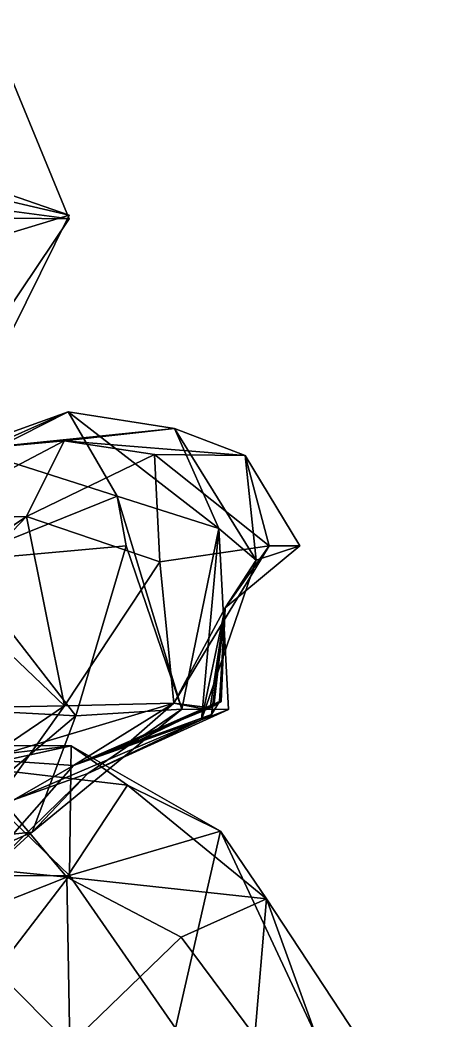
# Model space of a CAD drawing. Extents: x 290095 to 295679, y 4553756 to 4561441.
# Drawn here: x 293581.9 to 293627.2, y 4558391.9 to 4558501 of the extents above; entities that cross this region are included whole.
import ezdxf

# ---------------------------------------------------------------- set-up
doc = ezdxf.new("R2010")
doc.units = 0
doc.layers.add('Au_ppm_Pref_-_0_5', color=7, linetype='CONTINUOUS')

msp = doc.modelspace()

# ---------------------------------------------------------------- linework, layer by layer
at = {"layer": 'Au_ppm_Pref_-_0_5'}
for points in [[(293571.39, 4558481.43, 1930.2), (293578.27, 4558500.99, 1924.31), (293587.21, 4558479.33, 1924.43)], [(293575.2, 4558479.46, 1918.22), (293587.21, 4558479.33, 1924.43), (293578.27, 4558500.99, 1924.31)], [(293576.62, 4558482.18, 1906.84), (293564.46, 4558487.59, 1899.16), (293587.21, 4558479.71, 1900.43)], [(293572.1, 4558475.13, 1897.02), (293587.21, 4558479.71, 1900.43), (293564.46, 4558487.59, 1899.16)], [(293576.62, 4558482.18, 1906.84), (293587.21, 4558479.71, 1900.43), (293576.29, 4558457.65, 1900.73)], [(293575, 4558461.2, 1924.49), (293571.39, 4558481.43, 1930.2), (293587.21, 4558479.33, 1924.43)], [(293576.29, 4558457.65, 1900.73), (293587.21, 4558479.71, 1900.43), (293572.1, 4558475.13, 1897.02)], [(293575, 4558461.2, 1924.49), (293587.21, 4558479.33, 1924.43), (293575.2, 4558479.46, 1918.22)], [(293566.21, 4558447.69, 1859.01), (293587.09, 4558458.28, 1859.23), (293577.28, 4558453.9, 1863.88)], [(293587.09, 4558458.28, 1859.23), (293566.21, 4558447.69, 1859.01), (293575.49, 4558454.09, 1853.04)], [(293575.49, 4558454.09, 1853.04), (293598.69, 4558456.46, 1853.39), (293587.09, 4558458.28, 1859.23)], [(293592.43, 4558449.09, 1865.78), (293577.28, 4558453.9, 1863.88), (293587.09, 4558458.28, 1859.23)], [(293587.09, 4558458.28, 1859.23), (293603.51, 4558445.54, 1860.06), (293592.43, 4558449.09, 1865.78)], [(293603.51, 4558445.54, 1860.06), (293587.09, 4558458.28, 1859.23), (293598.69, 4558456.46, 1853.39)], [(293598.69, 4558456.46, 1853.39), (293575.49, 4558454.09, 1853.04), (293586.65, 4558455.11, 1846.91)], [(293586.65, 4558455.11, 1846.91), (293606.38, 4558453.52, 1847.13), (293598.69, 4558456.46, 1853.39)], [(293603.51, 4558445.54, 1860.06), (293598.69, 4558456.46, 1853.39), (293607.57, 4558442.12, 1853.31)], [(293606.38, 4558453.52, 1847.13), (293607.57, 4558442.12, 1853.31), (293598.69, 4558456.46, 1853.39)], [(293570.35, 4558446.55, 1846.2), (293586.65, 4558455.11, 1846.91), (293575.49, 4558454.09, 1853.04)], [(293586.65, 4558455.11, 1846.91), (293570.35, 4558446.55, 1846.2), (293582.55, 4558446.88, 1840.02)], [(293582.55, 4558446.88, 1840.02), (293596.49, 4558453.61, 1842.44), (293586.65, 4558455.11, 1846.91)], [(293606.38, 4558453.52, 1847.13), (293586.65, 4558455.11, 1846.91), (293596.49, 4558453.61, 1842.44)], [(293574.85, 4558442.01, 1870.64), (293577.28, 4558453.9, 1863.88), (293592.43, 4558449.09, 1865.78)], [(293596.49, 4558453.61, 1842.44), (293582.55, 4558446.88, 1840.02), (293597.1, 4558441.93, 1835.76)], [(293606.38, 4558453.52, 1847.13), (293596.49, 4558453.61, 1842.44), (293608.99, 4558443.65, 1841.62)], [(293608.99, 4558443.65, 1841.62), (293596.49, 4558453.61, 1842.44), (293597.1, 4558441.93, 1835.76)], [(293606.38, 4558453.52, 1847.13), (293612.35, 4558443.65, 1847.13), (293607.57, 4558442.12, 1853.31)], [(293612.35, 4558443.65, 1847.13), (293606.38, 4558453.52, 1847.13), (293608.99, 4558443.65, 1841.62)], [(293593.41, 4558443.65, 1868.06), (293574.85, 4558442.01, 1870.64), (293592.43, 4558449.09, 1865.78)], [(293592.43, 4558449.09, 1865.78), (293599.47, 4558425.87, 1864.97), (293593.41, 4558443.65, 1868.06)], [(293599.47, 4558425.87, 1864.97), (293592.43, 4558449.09, 1865.78), (293603.51, 4558445.54, 1860.06)], [(293570.35, 4558446.55, 1846.2), (293566.84, 4558436.24, 1841.19), (293582.55, 4558446.88, 1840.02)], [(293566.84, 4558436.24, 1841.19), (293574.2, 4558438.13, 1837.09), (293582.55, 4558446.88, 1840.02)], [(293574.2, 4558438.13, 1837.09), (293586.7, 4558426.22, 1834.25), (293582.55, 4558446.88, 1840.02)], [(293597.1, 4558441.93, 1835.76), (293582.55, 4558446.88, 1840.02), (293586.7, 4558426.22, 1834.25)], [(293604.58, 4558425.84, 1859.01), (293599.47, 4558425.87, 1864.97), (293603.51, 4558445.54, 1860.06)], [(293604.58, 4558425.84, 1859.01), (293603.51, 4558445.54, 1860.06), (293601.61, 4558424.68, 1853.25)], [(293607.57, 4558442.12, 1853.31), (293601.61, 4558424.68, 1853.25), (293603.51, 4558445.54, 1860.06)], [(293593.41, 4558443.65, 1868.06), (293587.93, 4558425.14, 1871.3), (293574.85, 4558442.01, 1870.64)], [(293599.47, 4558425.87, 1864.97), (293587.93, 4558425.14, 1871.3), (293593.41, 4558443.65, 1868.06)], [(293598.62, 4558426.5, 1841.19), (293608.99, 4558443.65, 1841.62), (293597.1, 4558441.93, 1835.76)], [(293598.62, 4558426.5, 1841.19), (293604.19, 4558436.89, 1847.13), (293608.99, 4558443.65, 1841.62)], [(293604.19, 4558436.89, 1847.13), (293607.57, 4558442.12, 1853.31), (293612.35, 4558443.65, 1847.13)], [(293604.19, 4558436.89, 1847.13), (293612.35, 4558443.65, 1847.13), (293608.99, 4558443.65, 1841.62)], [(293574.85, 4558442.01, 1870.64), (293587.93, 4558425.14, 1871.3), (293575.06, 4558425.84, 1874.66)], [(293598.62, 4558426.5, 1841.19), (293597.1, 4558441.93, 1835.76), (293586.7, 4558426.22, 1834.25)], [(293604.19, 4558436.89, 1847.13), (293601.61, 4558424.68, 1853.25), (293607.57, 4558442.12, 1853.31)], [(293566.09, 4558425.84, 1837.37), (293586.7, 4558426.22, 1834.25), (293574.2, 4558438.13, 1837.09)], [(293604.19, 4558436.89, 1847.13), (293598.62, 4558426.5, 1841.19), (293602.56, 4558425.99, 1845.78)], [(293601.61, 4558424.68, 1853.25), (293604.19, 4558436.89, 1847.13), (293602.72, 4558425.29, 1850.02)], [(293604.19, 4558436.89, 1847.13), (293602.56, 4558425.99, 1845.78), (293602.89, 4558426.18, 1846.15)], [(293602.72, 4558425.29, 1850.02), (293604.19, 4558436.89, 1847.13), (293603.59, 4558426.71, 1847.63)], [(293604.19, 4558436.89, 1847.13), (293602.89, 4558426.18, 1846.15), (293602.95, 4558426.22, 1846.22)], [(293603.75, 4558426.71, 1847.13), (293604.19, 4558436.89, 1847.13), (293602.95, 4558426.22, 1846.22)], [(293603.59, 4558426.71, 1847.63), (293604.19, 4558436.89, 1847.13), (293603.64, 4558426.71, 1847.46)], [(293604.19, 4558436.89, 1847.13), (293603.75, 4558426.71, 1847.13), (293603.64, 4558426.71, 1847.46)], [(293586.7, 4558426.22, 1834.25), (293566.09, 4558425.84, 1837.37), (293573.59, 4558407.87, 1834.99)], [(293573.59, 4558407.87, 1834.99), (293578.06, 4558420.37, 1841.19), (293586.7, 4558426.22, 1834.25)], [(293578.06, 4558420.37, 1841.19), (293587.69, 4558419.71, 1847.37), (293598.62, 4558426.5, 1841.19)], [(293586.7, 4558426.22, 1834.25), (293578.06, 4558420.37, 1841.19), (293598.62, 4558426.5, 1841.19)], [(293598.62, 4558426.5, 1841.19), (293587.69, 4558419.71, 1847.37), (293593.97, 4558422.43, 1846.54)], [(293603.59, 4558426.71, 1847.63), (293593.97, 4558422.43, 1846.54), (293593.92, 4558422.27, 1846.87)], [(293603.59, 4558426.71, 1847.63), (293593.92, 4558422.27, 1846.87), (293594.33, 4558422.24, 1847.42)], [(293603.64, 4558426.71, 1847.46), (293593.97, 4558422.43, 1846.54), (293603.59, 4558426.71, 1847.63)], [(293603.75, 4558426.71, 1847.13), (293593.97, 4558422.43, 1846.54), (293603.64, 4558426.71, 1847.46)], [(293602.95, 4558426.22, 1846.22), (293593.97, 4558422.43, 1846.54), (293603.75, 4558426.71, 1847.13)], [(293598.62, 4558426.5, 1841.19), (293593.97, 4558422.43, 1846.54), (293602.15, 4558425.81, 1845.82)], [(293602.89, 4558426.18, 1846.15), (293593.97, 4558422.43, 1846.54), (293602.95, 4558426.22, 1846.22)], [(293602.89, 4558426.18, 1846.15), (293602.15, 4558425.81, 1845.82), (293593.97, 4558422.43, 1846.54)], [(293602.72, 4558425.29, 1850.02), (293603.59, 4558426.71, 1847.63), (293594.33, 4558422.24, 1847.42)], [(293602.56, 4558425.99, 1845.78), (293598.62, 4558426.5, 1841.19), (293602.15, 4558425.81, 1845.82)], [(293602.56, 4558425.99, 1845.78), (293602.15, 4558425.81, 1845.82), (293602.89, 4558426.18, 1846.15)], [(293575.06, 4558425.84, 1874.66), (293587.93, 4558425.14, 1871.3), (293571.56, 4558411.27, 1870.1)], [(293583.17, 4558412.45, 1863.38), (293571.56, 4558411.27, 1870.1), (293587.93, 4558425.14, 1871.3)], [(293583.17, 4558412.45, 1863.38), (293587.93, 4558425.14, 1871.3), (293599.47, 4558425.87, 1864.97)], [(293583.17, 4558412.45, 1863.38), (293599.47, 4558425.87, 1864.97), (293589.26, 4558418.86, 1857.84)], [(293594.33, 4558422.24, 1847.42), (293587.69, 4558419.71, 1847.37), (293602.72, 4558425.29, 1850.02)], [(293587.69, 4558419.71, 1847.37), (293601.61, 4558424.68, 1853.25), (293602.72, 4558425.29, 1850.02)], [(293604.58, 4558425.84, 1859.01), (293589.26, 4558418.86, 1857.84), (293599.47, 4558425.87, 1864.97)], [(293589.26, 4558418.86, 1857.84), (293604.58, 4558425.84, 1859.01), (293601.61, 4558424.68, 1853.25)], [(293581.17, 4558415.99, 1853.07), (293589.26, 4558418.86, 1857.84), (293601.61, 4558424.68, 1853.25)], [(293601.61, 4558424.68, 1853.25), (293587.69, 4558419.71, 1847.37), (293581.17, 4558415.99, 1853.07)], [(293564.39, 4558421.9, 1787.74), (293587.42, 4558421.87, 1788.19), (293576.83, 4558419.53, 1792.81)], [(293587.42, 4558421.87, 1788.19), (293564.39, 4558421.9, 1787.74), (293574.2, 4558420.26, 1783.65)], [(293587.25, 4558407.71, 1782.48), (293587.42, 4558421.87, 1788.19), (293574.2, 4558420.26, 1783.65)], [(293593.55, 4558417.56, 1793.68), (293576.83, 4558419.53, 1792.81), (293587.42, 4558421.87, 1788.19)], [(293587.25, 4558407.71, 1782.48), (293603.71, 4558412.56, 1787.29), (293587.42, 4558421.87, 1788.19)], [(293587.42, 4558421.87, 1788.19), (293603.71, 4558412.56, 1787.29), (293593.55, 4558417.56, 1793.68)], [(293593.97, 4558422.43, 1846.54), (293587.69, 4558419.71, 1847.37), (293593.92, 4558422.27, 1846.87)], [(293593.92, 4558422.27, 1846.87), (293587.69, 4558419.71, 1847.37), (293593.87, 4558422.07, 1847.28)], [(293587.69, 4558419.71, 1847.37), (293594.33, 4558422.24, 1847.42), (293593.87, 4558422.07, 1847.28)], [(293594.33, 4558422.24, 1847.42), (293593.92, 4558422.27, 1846.87), (293593.87, 4558422.07, 1847.28)], [(293560.19, 4558407.7, 1782.93), (293587.25, 4558407.71, 1782.48), (293574.2, 4558420.26, 1783.65)], [(293575.4, 4558405.79, 1847.23), (293587.69, 4558419.71, 1847.37), (293578.06, 4558420.37, 1841.19)], [(293581.17, 4558415.99, 1853.07), (293587.69, 4558419.71, 1847.37), (293575.4, 4558405.79, 1847.23)], [(293586.95, 4558407.55, 1796.15), (293561.14, 4558410.13, 1793.85), (293576.83, 4558419.53, 1792.81)], [(293583.17, 4558412.45, 1863.38), (293589.26, 4558418.86, 1857.84), (293575.36, 4558405.33, 1858.86)], [(293581.17, 4558415.99, 1853.07), (293575.36, 4558405.33, 1858.86), (293589.26, 4558418.86, 1857.84)], [(293576.83, 4558419.53, 1792.81), (293593.55, 4558417.56, 1793.68), (293586.95, 4558407.55, 1796.15)], [(293593.55, 4558417.56, 1793.68), (293608.71, 4558405.2, 1792.46), (293586.95, 4558407.55, 1796.15)], [(293593.55, 4558417.56, 1793.68), (293603.71, 4558412.56, 1787.29), (293608.71, 4558405.2, 1792.46)], [(293583.17, 4558412.45, 1863.38), (293565.12, 4558404.45, 1864.85), (293571.56, 4558411.27, 1870.1)], [(293583.17, 4558412.45, 1863.38), (293575.36, 4558405.33, 1858.86), (293565.12, 4558404.45, 1864.85)], [(293598.79, 4558391.1, 1783.51), (293603.71, 4558412.56, 1787.29), (293587.25, 4558407.71, 1782.48)], [(293598.79, 4558391.1, 1783.51), (293614.11, 4558390.25, 1787.13), (293603.71, 4558412.56, 1787.29)], [(293603.71, 4558412.56, 1787.29), (293614.11, 4558390.25, 1787.13), (293608.71, 4558405.2, 1792.46)], [(293574.2, 4558402.51, 1797.78), (293561.14, 4558410.13, 1793.85), (293586.95, 4558407.55, 1796.15)], [(293560.19, 4558407.7, 1782.93), (293574.06, 4558390.54, 1781.8), (293587.25, 4558407.71, 1782.48)], [(293587.25, 4558407.71, 1782.48), (293574.06, 4558390.54, 1781.8), (293598.79, 4558391.1, 1783.51)], [(293587.29, 4558389.26, 1798.16), (293574.2, 4558402.51, 1797.78), (293586.95, 4558407.55, 1796.15)], [(293587.29, 4558389.26, 1798.16), (293586.95, 4558407.55, 1796.15), (293599.4, 4558400.99, 1797.27)], [(293608.71, 4558405.2, 1792.46), (293599.4, 4558400.99, 1797.27), (293586.95, 4558407.55, 1796.15)], [(293608.71, 4558405.2, 1792.46), (293607.45, 4558390.2, 1797.47), (293599.4, 4558400.99, 1797.27)], [(293608.71, 4558405.2, 1792.46), (293618.54, 4558390.2, 1793.68), (293607.45, 4558390.2, 1797.47)], [(293608.71, 4558405.2, 1792.46), (293614.11, 4558390.25, 1787.13), (293618.54, 4558390.2, 1793.68)], [(293587.29, 4558389.26, 1798.16), (293563.66, 4558387.6, 1797.78), (293574.2, 4558402.51, 1797.78)], [(293587.29, 4558389.26, 1798.16), (293599.4, 4558400.99, 1797.27), (293607.45, 4558390.2, 1797.47)], [(293623.37, 4558373.96, 1859.29), (293636.36, 4558391.96, 1858.97), (293630.88, 4558381.32, 1864.95)], [(293623.37, 4558373.96, 1859.29), (293630.7, 4558381.57, 1853.07), (293636.36, 4558391.96, 1858.97)]]:
    msp.add_3dface(points, dxfattribs=at)

doc.saveas('drawing.dxf')
